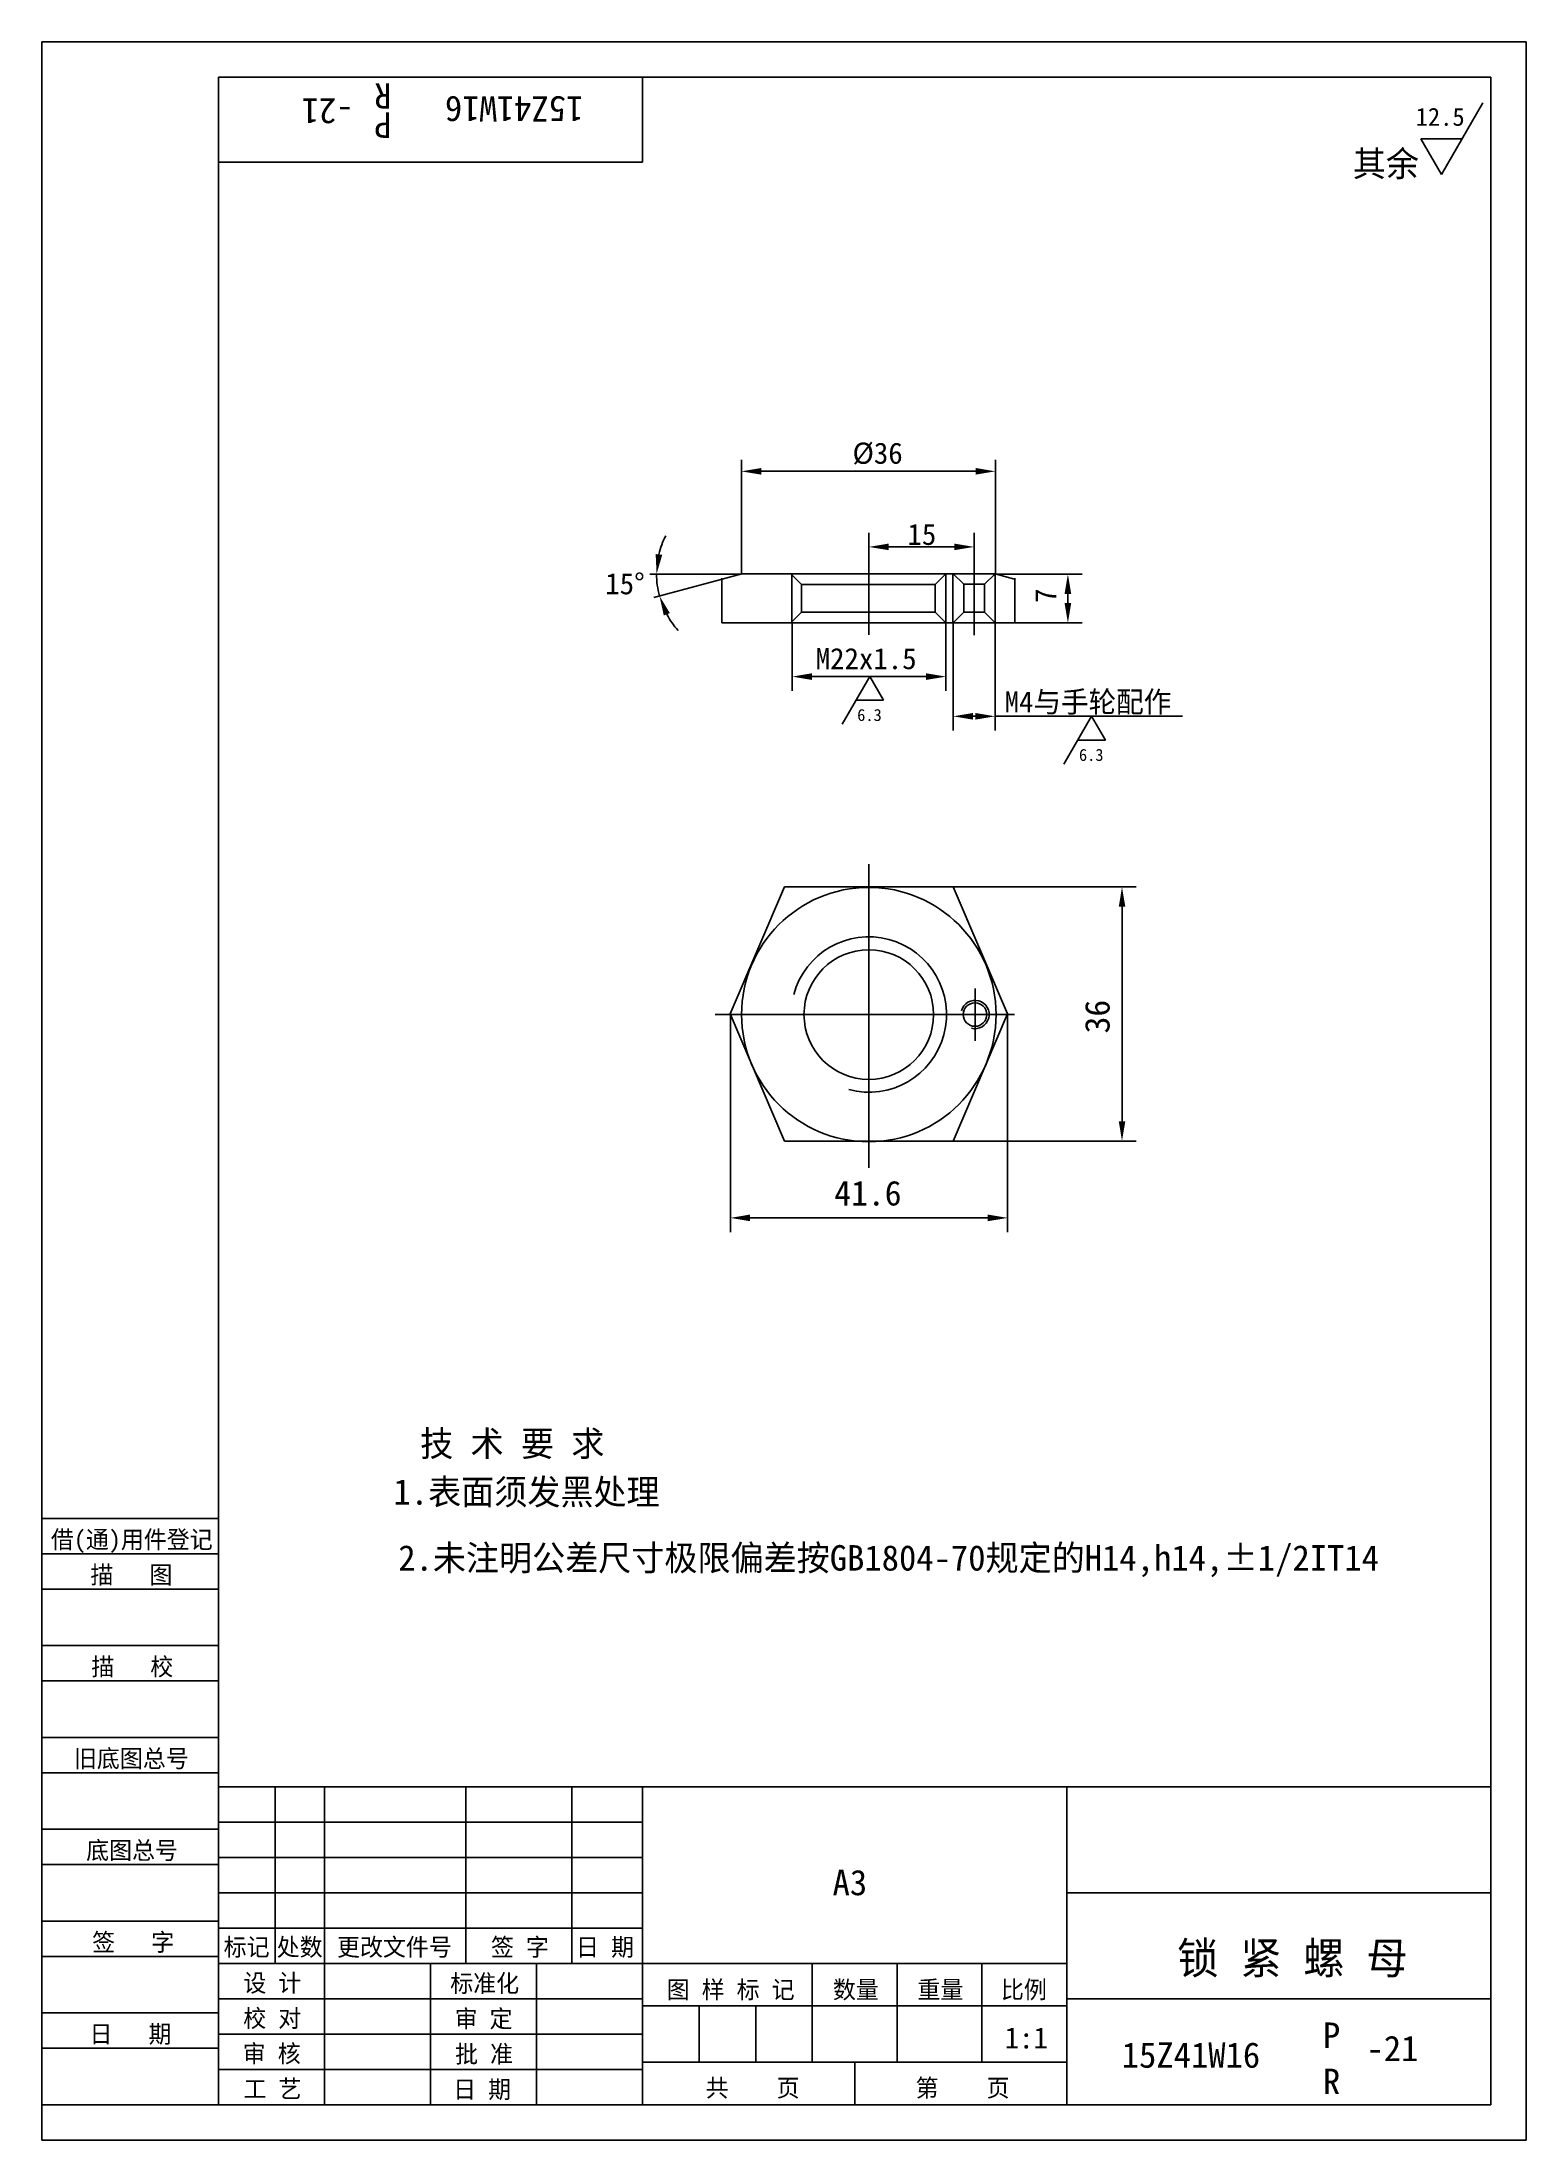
# Model space of a CAD drawing. Header units: metres. Extents: x 0 to 210, y 0 to 297.
import ezdxf

# ---------------------------------------------------------------- set-up
doc = ezdxf.new("R2010")
doc.units = ezdxf.units.M
for name, color, linetype in [('C', 6, 'Continuous'), ('D', 1, 'Continuous'), ('FL', 5, 'Continuous'), ('T', 7, 'Continuous'), ('TL', 4, 'Continuous')]:
    doc.layers.add(name, color=color, linetype=linetype)

# ---------------------------------------------------------------- blocks, each defined once
blk = doc.blocks.new('TUKUN4')
at = {"layer": 'FL'}
for p, q in [((0, 297), (0, 0)), ((210, 297), (0, 297)), ((210, 0), (210, 297)), ((0, 78), (25, 78)), ((0, 70), (25, 70)), ((0, 65), (25, 65)), ((0, 57), (25, 57)), ((0, 52), (25, 52)), ((33, 25), (33, 50)), ((40, 5), (40, 50)), ((60, 25), (60, 50)), ((75, 25), (75, 50)), ((25, 45), (85, 45)), ((0, 44), (25, 44)), ((0, 39), (25, 39)), ((25, 40), (85, 40)), ((25, 35), (85, 35)), ((0, 31), (25, 31)), ((25, 30), (85, 30)), ((0, 26), (25, 26)), ((70, 5), (70, 25)), ((0, 18), (25, 18)), ((25, 20), (85, 20)), ((25, 15), (85, 15)), ((0, 13), (25, 13)), ((25, 10), (85, 10)), ((0, 0), (210, 0))]:
    blk.add_line(p, q, dxfattribs=at)
at = {"layer": 'TL'}
for p, q in [((25, 5), (25, 292)), ((205, 292), (25, 292)), ((85, 292), (85, 280)), ((205, 5), (205, 292)), ((85, 280), (25, 280)), ((0, 88), (25, 88)), ((0, 83), (25, 83)), ((205, 50), (25, 50)), ((85, 5), (85, 50)), ((145, 5), (145, 50)), ((205, 35), (145, 35)), ((145, 25), (25, 25)), ((55, 5), (55, 25)), ((109, 11), (109, 25)), ((121, 11), (121, 25)), ((133, 11), (133, 25)), ((85, 19), (145, 19)), ((93, 11), (93, 19)), ((101, 11), (101, 19)), ((205, 20), (145, 20)), ((145, 11), (85, 11)), ((115, 5), (115, 11)), ((0, 5), (205, 5))]:
    blk.add_line(p, q, dxfattribs=at)
at = {"layer": 'T'}
for s, p in [('借(通)用件登记', (1.26, 83.76)), ('描   图', (6.86, 78.76)), ('描   校', (6.98, 65.76)), ('旧底图总号', (4.52, 52.76)), ('底图总号', (6.25, 39.76)), ('签   字', (7.1, 26.76)), ('标记', (25.71, 26.07)), ('处数', (33.22, 26.07)), ('更改文件号', (41.75, 26.07)), ('签 字', (63.53, 26.07)), ('日 期', (75.57, 26.07)), ('设 计', (28.5, 20.99)), ('标准化', (57.77, 20.93)), ('图 样 标 记', (88.4, 20.04)), ('数量', (111.92, 20.04)), ('重量', (123.88, 20.04)), ('比例', (135.7, 20.04)), ('校 对', (28.48, 15.99)), ('审 定', (58.39, 15.93)), ('日   期', (6.72, 13.76)), ('审 核', (28.41, 10.99)), ('批 准', (58.46, 10.93)), ('共    页', (93.91, 6.13)), ('第    页', (123.62, 6.13)), ('工 艺', (28.52, 5.99)), ('日 期', (58.18, 5.93))]:
    blk.add_text(s, height=2.5, dxfattribs=at).set_placement(p)

msp = doc.modelspace()

# ---------------------------------------------------------------- linework, layer by layer
at = {"layer": 'C'}
for p, q in [((117, 222.87), (117, 213.07)), ((131.9, 222.87), (131.9, 213.01)), ((117, 173.76), (117, 180.6)), ((117, 173.76), (117, 137.63)), ((117, 172.02), (117, 146.62)), ((132.03, 163.02), (132.03, 155.62)), ((132.03, 161.87), (132.03, 155.61)), ((95.25, 159.32), (137.62, 159.32)), ((104.3, 159.32), (129.7, 159.32)), ((128.33, 159.32), (135.73, 159.32))]:
    msp.add_line(p, q, dxfattribs=at)
at = {"layer": 'D'}
for p, q in [((203.88, 288.36), (198.03, 278.22)), ((195.1, 283.29), (200.95, 283.29)), ((198.03, 278.22), (195.1, 283.29)), ((98.98, 231.56), (98.98, 237.83)), ((134.91, 231.56), (134.91, 237.83)), ((101.78, 236.22), (132.11, 236.22)), ((98.98, 221.63), (98.98, 231.56)), ((134.91, 221.63), (134.91, 231.56)), ((117, 222.87), (117, 227.52)), ((131.9, 222.87), (131.9, 227.52)), ((119.8, 225.52), (129.1, 225.52)), ((98.98, 221.68), (86, 221.68)), ((96.24, 220.96), (86.59, 218.37)), ((106.13, 214.76), (106.13, 221.69)), ((127.89, 214.76), (127.89, 221.69)), ((128.91, 214.76), (128.91, 221.69)), ((134.9, 214.76), (134.9, 221.69)), ((134.91, 221.67), (147.17, 221.67)), ((145.17, 217.56), (145.17, 218.87)), ((106.16, 214.76), (106.16, 205.16)), ((127.91, 214.76), (127.91, 205.16)), ((128.94, 214.75), (128.94, 199.54)), ((134.86, 214.75), (134.86, 199.54)), ((137.68, 214.76), (147.17, 214.76)), ((108.96, 207.16), (125.11, 207.16)), ((113.24, 200.43), (117.15, 207.19)), ((117.15, 207.19), (119.1, 203.81)), ((119.1, 203.81), (115.19, 203.81)), ((131.74, 201.54), (132.06, 201.54)), ((134.86, 201.54), (146.25, 201.54)), ((144.62, 194.78), (148.53, 201.54)), ((146.25, 201.54), (161.39, 201.54)), ((148.53, 201.54), (150.48, 198.16)), ((150.48, 198.16), (146.57, 198.16)), ((128.94, 177.38), (154.83, 177.38)), ((152.83, 174.58), (152.83, 144.22)), ((97.41, 159.32), (97.41, 128.54)), ((136.64, 159.4), (136.64, 128.54)), ((128.94, 141.42), (154.83, 141.42)), ((100.21, 130.54), (133.84, 130.54))]:
    msp.add_line(p, q, dxfattribs=at)
for start, end in [(153.12, 166.56), (180, 195), (208.44, 221.88)]:
    msp.add_arc((98.94, 221.68), 11.97, start, end, dxfattribs=at)
for points in [[(101.78, 236.69), (101.78, 235.75), (98.98, 236.22)], [(132.11, 236.69), (132.11, 235.75), (134.91, 236.22)], [(119.8, 225.99), (119.8, 225.06), (117, 225.52)], [(129.1, 225.99), (129.1, 225.06), (131.9, 225.52)], [(87.77, 224.4), (86.84, 224.51), (86.97, 221.68)], [(144.7, 218.87), (145.64, 218.87), (145.17, 221.67)], [(87.99, 215.81), (88.85, 216.15), (87.38, 218.58)], [(144.7, 217.56), (145.64, 217.56), (145.17, 214.76)], [(108.96, 207.63), (108.96, 206.69), (106.16, 207.16)], [(125.11, 207.63), (125.11, 206.69), (127.91, 207.16)], [(131.74, 202.01), (131.74, 201.07), (128.94, 201.54)], [(132.06, 202.01), (132.06, 201.07), (134.86, 201.54)], [(152.37, 174.58), (153.3, 174.58), (152.83, 177.38)], [(152.37, 144.22), (153.3, 144.22), (152.83, 141.42)], [(100.21, 131.01), (100.21, 130.07), (97.41, 130.54)], [(133.84, 131.01), (133.84, 130.07), (136.64, 130.54)]]:
    msp.add_solid(points, dxfattribs=at)
at = {"layer": 'FL'}
for centre, radius in [((117, 159.32), 11), ((132.03, 159.32), 2)]:
    msp.add_arc(centre, radius, 255, 165, dxfattribs=at)
at = {"layer": 'TL'}
for p, q in [((96.2, 214.76), (96.2, 221.08)), ((99.02, 221.69), (96.24, 220.94)), ((105.99, 221.69), (99.02, 221.69)), ((105.99, 221.69), (107.49, 220.19)), ((117.02, 221.69), (106.02, 221.69)), ((107.49, 220.19), (117.02, 220.19)), ((107.49, 220.19), (107.49, 219.02)), ((116.86, 221.69), (127.89, 221.69)), ((126.39, 220.19), (116.86, 220.19)), ((127.89, 221.69), (126.39, 220.19)), ((126.39, 220.19), (126.39, 219.02)), ((127.9, 221.69), (128.91, 221.69)), ((128.91, 221.69), (134.86, 221.69)), ((128.95, 221.73), (130.45, 220.24)), ((130.45, 220.24), (131.9, 220.24)), ((130.45, 216.28), (130.45, 220.24)), ((133.36, 220.24), (131.9, 220.24)), ((134.86, 221.73), (133.36, 220.24)), ((133.36, 216.28), (133.36, 220.24)), ((134.86, 221.69), (137.64, 220.94)), ((137.68, 214.76), (137.68, 221.08)), ((107.49, 216.26), (107.49, 219.02)), ((126.39, 216.26), (126.39, 219.02)), ((106, 214.76), (96.2, 214.76)), ((105.99, 214.76), (107.49, 216.26)), ((117, 214.76), (106, 214.76)), ((107.49, 216.26), (117.02, 216.26)), ((126.39, 216.26), (116.86, 216.26)), ((116.88, 214.76), (127.88, 214.76)), ((127.89, 214.76), (126.39, 216.26)), ((127.88, 214.76), (128.91, 214.76)), ((128.91, 214.76), (134.9, 214.76)), ((128.95, 214.78), (130.45, 216.28)), ((130.45, 216.28), (131.9, 216.28)), ((133.36, 216.28), (131.9, 216.28)), ((134.86, 214.78), (133.36, 216.28)), ((134.9, 214.76), (137.68, 214.76)), ((105.08, 177.38), (97.38, 159.4)), ((117.01, 177.38), (105.08, 177.38)), ((117.01, 177.38), (128.94, 177.38)), ((128.94, 177.38), (136.64, 159.4)), ((105.08, 141.42), (97.38, 159.4)), ((128.94, 141.42), (136.64, 159.4)), ((117.01, 141.42), (105.08, 141.42)), ((117.01, 141.42), (128.94, 141.42))]:
    msp.add_line(p, q, dxfattribs=at)
for points in [[(126.17, 159.32, 1), (107.83, 159.32, 1), (126.17, 159.32, 1)], [(133.69, 159.32, 1), (130.36, 159.32, 1), (133.69, 159.32, 1)]]:
    msp.add_lwpolyline(points, format="xyb", dxfattribs=at)
msp.add_circle((117, 159.32), 18, dxfattribs=at)

# ---------------------------------------------------------------- block references
at = {"layer": 'D'}
msp.add_blockref('TUKUN4', (0, 0), dxfattribs=at)

# ---------------------------------------------------------------- texts
for s, height, rotation, p in [('R', 3.6, 180, (49.47, 291.16)), ('-21', 3.6, 180, (44.08, 289.01)), ('15Z41W16', 3.6, 180, (76.61, 289.31)), ('P', 3.6, 180, (49.47, 287.02)), ('7', 3, 90, (143.53, 217.6)), ('36', 3.5, 90, (151.08, 156.65))]:
    msp.add_text(s, height=height, rotation=rotation, dxfattribs=at).set_placement(p)
for s, height, p in [('12.5', 2.55, (194.38, 285.13)), ('其余', 3.6, (185.49, 277.96)), ('%%C36', 3, (114.69, 237.29)), ('15', 3, (122.47, 225.8)), ('15%%d', 3, (79.71, 218.81)), ('M22x1.5', 3, (109.48, 208.21)), ('M4与手轮配作', 3, (136.22, 202.09)), ('6.3', 1.7, (115.36, 200.88)), ('6.3', 1.7, (146.74, 195.23)), ('41.6', 3.5, (112.11, 132.29)), ('技 术 要 求', 3.6, (53.52, 96.79)), ('1.表面须发黑处理', 3.6, (49.74, 89.95)), ('2.未注明公差尺寸极限偏差按GB1804-70规定的H14,h14,%%P1/2IT14', 3.6, (50.42, 80.61)), ('A3', 3.6, (111.87, 34.65)), ('锁 紧 螺 母', 4.5, (160.65, 23.51)), ('1:1', 3, (136.22, 12.96)), ('P', 3.6, (181.26, 13.04)), ('15Z41W16', 3.6, (152.79, 10.23)), ('-21', 3.6, (187.43, 11.17)), ('R', 3.6, (181.26, 6.5))]:
    msp.add_text(s, height=height, dxfattribs=at).set_placement(p)

doc.saveas('drawing.dxf')
